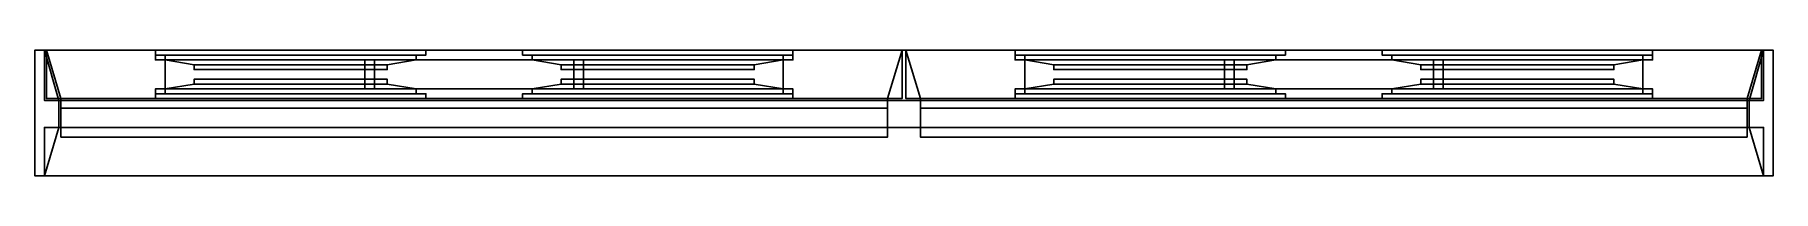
# Model space of a CAD drawing. Extents: x 0 to 1.8, y 0.1 to 0.23.
import ezdxf

# ---------------------------------------------------------------- set-up
doc = ezdxf.new("R2010")
doc.units = 0

msp = doc.modelspace()

# ---------------------------------------------------------------- meshes
mesh = msp.add_polyface()
corners = [(0.125, 0.18, 0.225), (0.125, 0.18, 0.62), (0.012, 0.18, 0.075), (0.125, 0.18, 1.895), (0.125, 0.18, 0.82), (0.125, 0.19, 0.82), (0.125, 0.19, 1.895), (0.012, 0.18, 2.068), (0.125, 0.185, 0.225), (0.125, 0.185, 0.62), (0.135, 0.19, 1.185), (0.135, 0.19, 1.53), (0.135, 0.185, 0.235), (0.135, 0.185, 0.61), (0.135, 0.19, 1.175), (0.135, 0.19, 1.54), (0.135, 0.22, 1.53), (0.135, 0.22, 1.185), (0.125, 0.22, 0.82), (0.125, 0.22, 1.895), (0.125, 0.23, 0.82), (0.125, 0.23, 1.895), (0.012, 0.23, 2.068), (0.012, 0.23, 0.027), (0.125, 0.23, 0.62), (0.125, 0.23, 0.225), (0.125, 0.225, 0.62), (0.125, 0.225, 0.225), (0.135, 0.225, 0.61), (0.135, 0.225, 0.235), (0.01, 0.178, 0.025), (0.025, 0.178, 0.025), (0.01, 0.23, 0.025), (0.01, 0.23, 2.07), (0, 0.23), (0, 0.23, 2.08), (0.01, 0.178, 2.07), (0.025, 0.178, 2.055), (0, 0.1), (0, 0.1, 2.08), (0.01, 0.1, 0.025), (0.01, 0.1, 2.07), (0.01, 0.15, 0.025), (0.01, 0.15, 2.07), (0.025, 0.15, 0.025), (0.025, 0.15, 2.055), (0.012, 0.18, 0.027), (0.027, 0.18, 0.027), (0.027, 0.18, 0.075), (0.027, 0.14, 0.045), (0.027, 0.17, 0.075), (0.027, 0.14, 0.027)]
mesh.append_faces([[corners[k] for k in face] for face in [(0, 1, 2), (3, 4, 5, 6), (7, 2, 1, 4), (8, 9, 1, 0), (3, 7, 4), (6, 5, 10, 11), (12, 13, 9, 8), (14, 10, 5), (15, 6, 11), (16, 17, 18, 19), (19, 18, 20, 21), (20, 22, 21), (23, 22, 20, 24), (25, 24, 26, 27), (25, 23, 24), (27, 26, 28, 29), (30, 31, 32), (33, 32, 34, 35), (36, 37, 31, 30), (32, 33, 36, 30), (35, 34, 38, 39), (38, 40, 41, 39), (42, 43, 41, 40), (44, 45, 43, 42), (42, 40, 44), (37, 45, 44, 31), (23, 2, 7, 22), (23, 46, 2), (46, 23, 47), (2, 46, 47, 48), (48, 47, 49, 50), (51, 49, 47)]])
mesh = msp.add_polyface()
corners = [(0.785, 0.185, 0.225), (0.785, 0.185, 0.62), (0.775, 0.185, 0.61), (0.775, 0.185, 0.235), (0.785, 0.18, 0.225), (0.785, 0.18, 0.62), (0.898, 0.18, 0.075), (0.898, 0.18, 2.068), (0.785, 0.18, 0.82), (0.785, 0.18, 1.895), (0.785, 0.19, 1.895), (0.785, 0.19, 0.82), (0.775, 0.19, 1.53), (0.775, 0.19, 1.185), (0.775, 0.19, 0.83), (0.775, 0.19, 1.175), (0.785, 0.22, 1.895), (0.785, 0.22, 0.82), (0.775, 0.22, 1.185), (0.775, 0.22, 1.53), (0.775, 0.19, 1.54), (0.775, 0.19, 1.885), (0.785, 0.23, 1.895), (0.785, 0.23, 0.82), (0.775, 0.22, 1.175), (0.775, 0.22, 1.54), (0.775, 0.22, 0.83), (0.898, 0.23, 2.068), (0.775, 0.22, 1.885), (0.898, 0.23, 0.027), (0.785, 0.23, 0.62), (0.785, 0.23, 0.225), (0.785, 0.225, 0.225), (0.785, 0.225, 0.62), (0.775, 0.225, 0.235), (0.775, 0.225, 0.61), (1.775, 0.178, 0.025), (0.025, 0.178, 0.025), (0.025, 0.15, 0.025), (1.775, 0.15, 0.025), (1.79, 0.23, 0.025), (0.01, 0.23, 0.025), (1.8, 0.23), (0, 0.23), (1.79, 0.178, 2.07), (1.775, 0.178, 2.055), (0.025, 0.178, 2.055), (0.01, 0.178, 2.07), (0, 0.1), (1.8, 0.1), (1.79, 0.1, 0.025), (0.01, 0.1, 0.025), (1.775, 0.15, 2.055), (1.79, 0.15, 2.07), (0.01, 0.15, 2.07), (0.025, 0.15, 2.055), (0.898, 0.18, 0.027), (0.883, 0.18, 0.027), (0.883, 0.18, 0.075), (0.883, 0.17, 0.075), (0.883, 0.14, 0.045), (0.883, 0.14, 0.027)]
mesh.append_faces([[corners[k] for k in face] for face in [(0, 1, 2, 3), (4, 5, 1, 0), (5, 4, 6), (5, 6, 7, 8), (7, 9, 8), (8, 9, 10, 11), (12, 13, 11, 10), (14, 11, 15), (16, 17, 18, 19), (20, 10, 21), (22, 23, 17, 16), (24, 18, 17), (25, 16, 19), (26, 24, 17), (23, 22, 27), (25, 28, 16), (23, 27, 29, 30), (30, 29, 31), (32, 33, 30, 31), (34, 35, 33, 32), (36, 37, 38, 39), (37, 36, 40, 41), (40, 42, 43, 41), (44, 45, 46, 47), (48, 49, 50, 51), (52, 53, 54, 55), (52, 55, 46, 45), (6, 29, 27, 7), (56, 29, 6), (29, 56, 57), (58, 57, 56, 6), (59, 60, 57, 58), (61, 57, 60)]])
mesh = msp.add_polyface()
corners = [(0.01, 0.178, 2.07), (0.01, 0.23, 2.07), (1.79, 0.23, 2.07), (1.79, 0.178, 2.07), (0, 0.23, 2.08), (1.8, 0.23, 2.08), (0, 0.1, 2.08), (1.8, 0.1, 2.08), (0.01, 0.1, 2.07), (1.79, 0.1, 2.07), (0.01, 0.15, 2.07), (1.79, 0.15, 2.07), (1.8, 0.1), (0, 0.1), (0, 0.23), (1.8, 0.23), (0.01, 0.1, 0.025), (1.79, 0.1, 0.025), (1.775, 0.15, 0.025), (0.025, 0.15, 0.025), (1.015, 0.18, 0.225), (1.015, 0.18, 0.62), (0.902, 0.18, 0.075), (1.015, 0.18, 1.895), (1.015, 0.18, 0.82), (1.015, 0.19, 0.82), (1.015, 0.19, 1.895), (0.902, 0.18, 2.068), (1.015, 0.185, 0.225), (1.015, 0.185, 0.62), (1.025, 0.19, 1.185), (1.025, 0.19, 1.53), (1.025, 0.185, 0.235), (1.025, 0.185, 0.61), (1.025, 0.19, 1.175), (1.025, 0.19, 1.54), (1.025, 0.19, 0.83), (1.025, 0.22, 1.53), (1.025, 0.22, 1.185), (1.015, 0.22, 0.82), (1.015, 0.22, 1.895), (1.015, 0.23, 0.82), (1.015, 0.23, 1.895), (1.025, 0.22, 1.175), (1.025, 0.22, 1.54), (0.902, 0.23, 2.068), (0.902, 0.23, 0.027), (1.015, 0.23, 0.62), (1.015, 0.23, 0.225), (1.015, 0.225, 0.62), (1.015, 0.225, 0.225), (1.025, 0.225, 0.61), (1.025, 0.225, 0.235), (0.902, 0.18, 0.027), (0.917, 0.18, 0.027), (0.917, 0.18, 0.075), (0.917, 0.14, 0.045), (0.917, 0.17, 0.075), (0.917, 0.14, 0.027)]
mesh.append_faces([[corners[k] for k in face] for face in [(0, 1, 2, 3), (1, 4, 5, 2), (6, 7, 5, 4), (7, 6, 8, 9), (9, 8, 10, 11), (12, 13, 14, 15), (16, 17, 18, 19), (20, 21, 22), (23, 24, 25, 26), (27, 22, 21, 24), (28, 29, 21, 20), (23, 27, 24), (26, 25, 30, 31), (32, 33, 29, 28), (34, 30, 25), (35, 26, 31), (36, 34, 25), (37, 38, 39, 40), (40, 39, 41, 42), (38, 43, 39), (44, 37, 40), (41, 45, 42), (46, 45, 41, 47), (48, 47, 49, 50), (48, 46, 47), (50, 49, 51, 52), (46, 22, 27, 45), (46, 53, 22), (53, 46, 54), (22, 53, 54, 55), (55, 54, 56, 57), (58, 56, 54)]])
mesh = msp.add_polyface()
corners = [(0.027, 0.18, 0.075), (0.405, 0.18, 0.225), (0.125, 0.18, 0.225), (0.012, 0.18, 0.075), (0.405, 0.18, 0.62), (0.125, 0.18, 0.82), (0.125, 0.18, 0.62), (0.3417, 0.19, 0.83), (0.135, 0.19, 0.83), (0.125, 0.19, 0.82), (0.135, 0.19, 1.53), (0.135, 0.19, 1.185), (0.135, 0.22, 1.185), (0.135, 0.22, 1.53), (0.135, 0.19, 0.235), (0.135, 0.19, 0.61), (0.135, 0.185, 0.61), (0.135, 0.185, 0.235), (0.3417, 0.22, 0.83), (0.135, 0.22, 0.83), (0.135, 0.19, 1.175), (0.3417, 0.19, 1.185), (0.3417, 0.19, 1.175), (0.3417, 0.22, 1.185), (0.3417, 0.22, 1.53), (0.3417, 0.19, 1.53), (0.135, 0.19, 1.885), (0.125, 0.19, 1.895), (0.135, 0.19, 1.54), (0.3417, 0.19, 1.54), (0.165, 0.195, 0.265), (0.165, 0.195, 0.58), (0.125, 0.22, 0.82), (0.3417, 0.22, 1.175), (0.135, 0.22, 1.175), (0.135, 0.22, 1.54), (0.125, 0.22, 1.895), (0.3417, 0.22, 1.54), (0.3417, 0.19, 1.885), (0.135, 0.22, 1.885), (0.165, 0.2, 0.58), (0.165, 0.2, 0.265), (0.405, 0.23, 0.62), (0.125, 0.23, 0.62), (0.125, 0.23, 0.82), (0.3417, 0.22, 1.885), (0.125, 0.23, 0.225), (0.405, 0.23, 0.225), (0.012, 0.23, 0.027), (0.135, 0.225, 0.235), (0.135, 0.225, 0.61), (0.135, 0.22, 0.61), (0.135, 0.22, 0.235), (0.165, 0.215, 0.58), (0.165, 0.215, 0.265), (0.165, 0.21, 0.58), (0.165, 0.21, 0.265)]
mesh.append_faces([[corners[k] for k in face] for face in [(0, 1, 2, 3), (4, 5, 6), (7, 8, 9), (10, 11, 12, 13), (14, 15, 16, 17), (8, 7, 18, 19), (8, 20, 9), (21, 11, 20, 22), (21, 23, 12, 11), (24, 25, 10, 13), (26, 27, 28), (29, 28, 10, 25), (30, 31, 15, 14), (32, 19, 18), (33, 22, 20, 34), (19, 34, 20, 8), (33, 34, 12, 23), (12, 34, 32), (35, 13, 36), (24, 13, 35, 37), (38, 27, 26), (28, 35, 39, 26), (29, 37, 35, 28), (40, 31, 30, 41), (42, 43, 44), (19, 32, 34), (36, 39, 35), (45, 38, 26, 39), (45, 39, 36), (46, 47, 48), (49, 50, 51, 52), (52, 51, 53, 54), (53, 55, 56, 54)]])
mesh = msp.add_polyface()
corners = [(0.545, 0.195, 0.265), (0.545, 0.2, 0.265), (0.545, 0.2, 0.58), (0.545, 0.195, 0.58), (0.515, 0.19, 0.61), (0.515, 0.19, 0.235), (0.515, 0.185, 0.61), (0.515, 0.185, 0.235), (0.505, 0.185, 0.62), (0.505, 0.185, 0.225), (0.505, 0.18, 0.62), (0.505, 0.18, 0.225), (0.405, 0.18, 0.62), (0.405, 0.18, 0.225), (0.027, 0.18, 0.075), (0.883, 0.18, 0.075), (0.785, 0.18, 0.82), (0.125, 0.18, 0.82), (0.027, 0.17, 0.075), (0.883, 0.17, 0.075), (0.785, 0.19, 0.82), (0.125, 0.19, 0.82), (0.027, 0.14, 0.045), (0.883, 0.14, 0.045), (0.125, 0.18, 1.895), (0.785, 0.18, 1.895), (0.898, 0.18, 2.068), (0.012, 0.18, 2.068), (0.027, 0.14, 0.027), (0.883, 0.14, 0.027), (0.125, 0.19, 1.895), (0.785, 0.19, 1.895), (0.5683, 0.19, 0.83), (0.5683, 0.19, 1.175), (0.5583, 0.19, 1.175), (0.5583, 0.19, 0.83), (0.5583, 0.22, 1.175), (0.5583, 0.22, 0.83), (0.5683, 0.19, 1.185), (0.5583, 0.19, 1.185), (0.785, 0.23, 0.82), (0.125, 0.23, 0.82), (0.125, 0.22, 0.82), (0.785, 0.22, 0.82), (0.505, 0.23, 0.62), (0.405, 0.23, 0.62), (0.5583, 0.22, 1.54), (0.5583, 0.19, 1.54), (0.5583, 0.19, 1.885), (0.5583, 0.22, 1.885), (0.5583, 0.22, 1.53), (0.5583, 0.22, 1.185), (0.5583, 0.19, 1.53), (0.405, 0.23, 0.225), (0.505, 0.23, 0.225), (0.785, 0.22, 1.895), (0.125, 0.22, 1.895), (0.125, 0.23, 1.895), (0.785, 0.23, 1.895), (0.505, 0.225, 0.62), (0.505, 0.225, 0.225), (0.898, 0.23, 0.027), (0.012, 0.23, 0.027), (0.012, 0.23, 2.068), (0.898, 0.23, 2.068), (0.515, 0.225, 0.61), (0.515, 0.225, 0.235), (0.515, 0.22, 0.61), (0.515, 0.22, 0.235), (0.545, 0.215, 0.58), (0.545, 0.215, 0.265), (0.545, 0.21, 0.58), (0.545, 0.21, 0.265), (0.883, 0.18, 0.027), (0.027, 0.18, 0.027)]
mesh.append_faces([[corners[k] for k in face] for face in [(0, 1, 2, 3), (0, 3, 4, 5), (5, 4, 6, 7), (8, 9, 7, 6), (9, 8, 10, 11), (11, 10, 12, 13), (14, 15, 11, 13), (16, 17, 12, 10), (18, 19, 15, 14), (20, 21, 17, 16), (22, 23, 19, 18), (24, 25, 26, 27), (23, 22, 28, 29), (25, 24, 30, 31), (32, 33, 34, 35), (35, 34, 36, 37), (34, 33, 38, 39), (40, 41, 42, 43), (44, 45, 41, 40), (46, 47, 48, 49), (50, 51, 39, 52), (53, 45, 44, 54), (55, 56, 57, 58), (54, 44, 59, 60), (54, 61, 62, 53), (63, 64, 58, 57), (65, 66, 60, 59), (66, 65, 67, 68), (68, 67, 69, 70), (69, 71, 72, 70), (26, 64, 63, 27), (62, 61, 73, 74), (28, 74, 73, 29)]])
mesh = msp.add_polyface()
corners = [(0.405, 0.18, 0.62), (0.125, 0.18, 0.62), (0.125, 0.185, 0.62), (0.405, 0.185, 0.62), (0.405, 0.185, 0.225), (0.125, 0.185, 0.225), (0.125, 0.18, 0.225), (0.405, 0.18, 0.225), (0.135, 0.185, 0.61), (0.395, 0.185, 0.61), (0.135, 0.185, 0.235), (0.395, 0.185, 0.235), (0.3517, 0.19, 0.83), (0.3417, 0.19, 0.83), (0.125, 0.19, 0.82), (0.135, 0.19, 0.61), (0.395, 0.19, 0.61), (0.395, 0.19, 0.235), (0.135, 0.19, 0.235), (0.3517, 0.19, 1.175), (0.3417, 0.19, 1.175), (0.165, 0.195, 0.58), (0.365, 0.195, 0.58), (0.365, 0.195, 0.265), (0.165, 0.195, 0.265), (0.125, 0.22, 0.82), (0.3417, 0.22, 0.83), (0.3517, 0.22, 0.83), (0.3417, 0.22, 1.175), (0.3517, 0.22, 1.175), (0.3517, 0.19, 1.185), (0.3417, 0.19, 1.185), (0.3417, 0.19, 1.885), (0.3517, 0.19, 1.885), (0.125, 0.19, 1.895), (0.165, 0.2, 0.58), (0.365, 0.2, 0.58), (0.365, 0.2, 0.265), (0.165, 0.2, 0.265), (0.3417, 0.22, 1.185), (0.3517, 0.22, 1.185), (0.3417, 0.22, 1.53), (0.3417, 0.19, 1.53), (0.3417, 0.22, 1.54), (0.3417, 0.19, 1.54), (0.3417, 0.22, 1.885), (0.3517, 0.22, 1.885), (0.125, 0.22, 1.895), (0.405, 0.225, 0.62), (0.125, 0.225, 0.62), (0.125, 0.23, 0.62), (0.405, 0.23, 0.62), (0.405, 0.23, 0.225), (0.125, 0.23, 0.225), (0.125, 0.225, 0.225), (0.405, 0.225, 0.225), (0.135, 0.225, 0.61), (0.395, 0.225, 0.61), (0.135, 0.225, 0.235), (0.395, 0.225, 0.235), (0.395, 0.22, 0.61), (0.135, 0.22, 0.61), (0.135, 0.22, 0.235), (0.395, 0.22, 0.235), (0.365, 0.215, 0.58), (0.165, 0.215, 0.58), (0.165, 0.215, 0.265), (0.365, 0.215, 0.265), (0.365, 0.21, 0.58), (0.165, 0.21, 0.58), (0.165, 0.21, 0.265), (0.365, 0.21, 0.265)]
mesh.append_faces([[corners[k] for k in face] for face in [(0, 1, 2, 3), (4, 5, 6, 7), (3, 2, 8, 9), (10, 5, 4, 11), (12, 13, 14), (9, 8, 15, 16), (17, 18, 10, 11), (12, 19, 20, 13), (16, 15, 21, 22), (23, 24, 18, 17), (25, 26, 27), (26, 28, 29, 27), (20, 19, 30, 31), (13, 20, 28, 26), (32, 33, 34), (22, 21, 35, 36), (37, 36, 35, 38), (37, 38, 24, 23), (29, 28, 39, 40), (41, 39, 31, 42), (43, 44, 32, 45), (46, 45, 47), (48, 49, 50, 51), (52, 53, 54, 55), (56, 49, 48, 57), (58, 59, 55, 54), (60, 61, 56, 57), (59, 58, 62, 63), (64, 65, 61, 60), (63, 62, 66, 67), (68, 69, 65, 64), (67, 66, 70, 71), (70, 69, 68, 71)]])
mesh = msp.add_polyface()
corners = [(0.405, 0.18, 0.225), (0.405, 0.18, 0.62), (0.405, 0.185, 0.62), (0.405, 0.185, 0.225), (0.395, 0.185, 0.61), (0.395, 0.185, 0.235), (0.125, 0.19, 0.82), (0.785, 0.19, 0.82), (0.5583, 0.19, 0.83), (0.3517, 0.19, 0.83), (0.395, 0.19, 0.61), (0.395, 0.19, 0.235), (0.5583, 0.22, 0.83), (0.3517, 0.22, 0.83), (0.365, 0.195, 0.58), (0.365, 0.195, 0.265), (0.785, 0.22, 0.82), (0.125, 0.22, 0.82), (0.3517, 0.22, 1.175), (0.3517, 0.19, 1.175), (0.785, 0.19, 1.895), (0.125, 0.19, 1.895), (0.3517, 0.19, 1.885), (0.5583, 0.19, 1.885), (0.365, 0.2, 0.58), (0.365, 0.2, 0.265), (0.5583, 0.22, 1.175), (0.5583, 0.19, 1.175), (0.5583, 0.22, 1.885), (0.3517, 0.22, 1.885), (0.5583, 0.19, 1.185), (0.3517, 0.19, 1.185), (0.3517, 0.22, 1.185), (0.5583, 0.22, 1.185), (0.3417, 0.19, 1.53), (0.3417, 0.19, 1.185), (0.3517, 0.19, 1.53), (0.3517, 0.19, 1.54), (0.3417, 0.19, 1.54), (0.3417, 0.19, 1.885), (0.3517, 0.22, 1.54), (0.125, 0.22, 1.895), (0.785, 0.22, 1.895), (0.3517, 0.22, 1.53), (0.3417, 0.22, 1.185), (0.3417, 0.22, 1.53), (0.3417, 0.22, 1.54), (0.5583, 0.19, 1.54), (0.5583, 0.19, 1.53), (0.5583, 0.22, 1.54), (0.3417, 0.22, 1.885), (0.5583, 0.22, 1.53), (0.405, 0.225, 0.225), (0.405, 0.225, 0.62), (0.405, 0.23, 0.62), (0.405, 0.23, 0.225), (0.395, 0.225, 0.235), (0.395, 0.225, 0.61), (0.395, 0.22, 0.235), (0.395, 0.22, 0.61), (0.365, 0.215, 0.265), (0.365, 0.215, 0.58), (0.365, 0.21, 0.58), (0.365, 0.21, 0.265)]
mesh.append_faces([[corners[k] for k in face] for face in [(0, 1, 2, 3), (4, 5, 3, 2), (6, 7, 8, 9), (5, 4, 10, 11), (9, 8, 12, 13), (11, 10, 14, 15), (16, 17, 13, 12), (13, 18, 19, 9), (20, 21, 22, 23), (14, 24, 25, 15), (26, 27, 19, 18), (28, 23, 22, 29), (30, 31, 19, 27), (32, 33, 26, 18), (34, 35, 31, 36), (34, 36, 37, 38), (22, 39, 38, 37), (37, 40, 29, 22), (41, 42, 28, 29), (30, 33, 32, 31), (43, 32, 44, 45), (36, 31, 32, 43), (43, 45, 46, 40), (47, 37, 36, 48), (47, 49, 40, 37), (40, 46, 50, 29), (51, 48, 36, 43), (52, 53, 54, 55), (40, 49, 51, 43), (53, 52, 56, 57), (58, 59, 57, 56), (60, 61, 59, 58), (62, 61, 60, 63)]])
mesh = msp.add_polyface()
corners = [(0.545, 0.195, 0.265), (0.745, 0.195, 0.265), (0.745, 0.2, 0.265), (0.545, 0.2, 0.265), (0.745, 0.2, 0.58), (0.545, 0.2, 0.58), (0.515, 0.19, 0.235), (0.775, 0.19, 0.235), (0.745, 0.195, 0.58), (0.545, 0.195, 0.58), (0.515, 0.185, 0.235), (0.775, 0.185, 0.235), (0.775, 0.19, 0.61), (0.515, 0.19, 0.61), (0.785, 0.185, 0.225), (0.505, 0.185, 0.225), (0.775, 0.185, 0.61), (0.515, 0.185, 0.61), (0.505, 0.18, 0.225), (0.785, 0.18, 0.225), (0.785, 0.185, 0.62), (0.505, 0.185, 0.62), (0.785, 0.18, 0.62), (0.505, 0.18, 0.62), (0.5683, 0.19, 0.83), (0.5583, 0.19, 0.83), (0.785, 0.19, 0.82), (0.5683, 0.22, 0.83), (0.5683, 0.22, 1.175), (0.5683, 0.19, 1.175), (0.5583, 0.22, 0.83), (0.5583, 0.22, 1.175), (0.785, 0.22, 0.82), (0.5683, 0.19, 1.885), (0.785, 0.19, 1.895), (0.5583, 0.19, 1.885), (0.5583, 0.19, 1.53), (0.5583, 0.19, 1.185), (0.5683, 0.19, 1.185), (0.5683, 0.19, 1.53), (0.5583, 0.22, 1.185), (0.5683, 0.22, 1.185), (0.5583, 0.19, 1.54), (0.5683, 0.19, 1.54), (0.5683, 0.22, 1.53), (0.5583, 0.22, 1.53), (0.5683, 0.22, 1.54), (0.5583, 0.22, 1.54), (0.5583, 0.22, 1.885), (0.5683, 0.22, 1.885), (0.785, 0.22, 1.895), (0.785, 0.225, 0.62), (0.505, 0.225, 0.62), (0.505, 0.23, 0.62), (0.785, 0.23, 0.62), (0.785, 0.23, 0.225), (0.505, 0.23, 0.225), (0.505, 0.225, 0.225), (0.785, 0.225, 0.225), (0.775, 0.225, 0.61), (0.515, 0.225, 0.61), (0.515, 0.225, 0.235), (0.775, 0.225, 0.235), (0.775, 0.22, 0.61), (0.515, 0.22, 0.61), (0.515, 0.22, 0.235), (0.775, 0.22, 0.235), (0.745, 0.215, 0.58), (0.545, 0.215, 0.58)]
mesh.append_faces([[corners[k] for k in face] for face in [(0, 1, 2, 3), (2, 4, 5, 3), (1, 0, 6, 7), (8, 9, 5, 4), (7, 6, 10, 11), (12, 13, 9, 8), (14, 11, 10, 15), (16, 17, 13, 12), (14, 15, 18, 19), (17, 16, 20, 21), (22, 23, 21, 20), (24, 25, 26), (27, 28, 29, 24), (30, 31, 28, 27), (27, 32, 30), (33, 34, 35), (36, 37, 38, 39), (28, 31, 40, 41), (33, 35, 42, 43), (39, 38, 41, 44), (36, 39, 43, 42), (44, 41, 40, 45), (46, 47, 48, 49), (49, 48, 50), (43, 46, 49, 33), (44, 45, 47, 46), (51, 52, 53, 54), (55, 56, 57, 58), (51, 59, 60, 52), (58, 57, 61, 62), (63, 64, 60, 59), (62, 61, 65, 66), (67, 68, 64, 63)]])
mesh = msp.add_polyface()
corners = [(0.745, 0.195, 0.58), (0.745, 0.2, 0.58), (0.745, 0.2, 0.265), (0.745, 0.195, 0.265), (0.775, 0.19, 0.235), (0.775, 0.19, 0.61), (0.775, 0.185, 0.235), (0.775, 0.185, 0.61), (0.883, 0.18, 0.075), (0.898, 0.18, 0.075), (0.785, 0.18, 0.225), (0.505, 0.18, 0.225), (0.505, 0.18, 0.62), (0.785, 0.18, 0.62), (0.785, 0.18, 0.82), (0.5683, 0.19, 0.83), (0.785, 0.19, 0.82), (0.775, 0.19, 0.83), (0.775, 0.22, 1.53), (0.775, 0.22, 1.185), (0.775, 0.19, 1.185), (0.775, 0.19, 1.53), (0.775, 0.19, 1.175), (0.775, 0.19, 1.54), (0.785, 0.19, 1.895), (0.775, 0.22, 0.83), (0.5683, 0.22, 0.83), (0.5683, 0.22, 1.185), (0.5683, 0.19, 1.185), (0.5683, 0.19, 1.53), (0.5683, 0.22, 1.53), (0.5683, 0.19, 1.175), (0.5683, 0.19, 1.54), (0.5683, 0.22, 1.175), (0.775, 0.22, 1.175), (0.785, 0.22, 0.82), (0.5683, 0.19, 1.885), (0.775, 0.19, 1.885), (0.5683, 0.22, 1.54), (0.775, 0.22, 1.54), (0.775, 0.22, 1.885), (0.505, 0.23, 0.62), (0.785, 0.23, 0.82), (0.785, 0.23, 0.62), (0.5683, 0.22, 1.885), (0.785, 0.22, 1.895), (0.505, 0.23, 0.225), (0.785, 0.23, 0.225), (0.898, 0.23, 0.027), (0.775, 0.22, 0.235), (0.775, 0.22, 0.61), (0.775, 0.225, 0.61), (0.775, 0.225, 0.235), (0.515, 0.22, 0.235), (0.545, 0.215, 0.265), (0.745, 0.215, 0.265), (0.745, 0.215, 0.58), (0.745, 0.21, 0.58), (0.545, 0.21, 0.58), (0.545, 0.215, 0.58), (0.545, 0.21, 0.265), (0.745, 0.21, 0.265)]
mesh.append_faces([[corners[k] for k in face] for face in [(0, 1, 2, 3), (4, 5, 0, 3), (6, 7, 5, 4), (8, 9, 10, 11), (12, 13, 14), (15, 16, 17), (18, 19, 20, 21), (22, 16, 20), (23, 21, 24), (25, 26, 15, 17), (27, 28, 20, 19), (29, 30, 18, 21), (20, 28, 31, 22), (23, 32, 29, 21), (31, 33, 34, 22), (17, 22, 34, 25), (26, 25, 35), (36, 37, 24), (27, 19, 34, 33), (38, 39, 18, 30), (38, 32, 23, 39), (39, 23, 37, 40), (41, 42, 43), (36, 44, 40, 37), (40, 44, 45), (46, 47, 48), (49, 50, 51, 52), (49, 53, 54, 55), (55, 56, 50, 49), (57, 58, 59, 56), (60, 58, 57, 61), (55, 54, 60, 61), (57, 56, 55, 61)]])
mesh = msp.add_polyface()
corners = [(0.917, 0.18, 0.075), (1.295, 0.18, 0.225), (1.015, 0.18, 0.225), (0.902, 0.18, 0.075), (1.295, 0.18, 0.62), (1.015, 0.18, 0.82), (1.015, 0.18, 0.62), (1.015, 0.185, 0.62), (1.295, 0.185, 0.62), (1.295, 0.185, 0.225), (1.015, 0.185, 0.225), (1.025, 0.185, 0.61), (1.285, 0.185, 0.61), (1.2317, 0.19, 0.83), (1.025, 0.19, 0.83), (1.015, 0.19, 0.82), (1.025, 0.19, 1.53), (1.025, 0.19, 1.185), (1.025, 0.22, 1.185), (1.025, 0.22, 1.53), (1.025, 0.19, 0.235), (1.025, 0.19, 0.61), (1.025, 0.185, 0.235), (1.2317, 0.22, 0.83), (1.025, 0.22, 0.83), (1.2317, 0.19, 1.185), (1.025, 0.19, 1.175), (1.2317, 0.19, 1.175), (1.2317, 0.22, 1.185), (1.2317, 0.22, 1.53), (1.2317, 0.19, 1.53), (1.025, 0.19, 1.885), (1.015, 0.19, 1.895), (1.025, 0.19, 1.54), (1.2317, 0.19, 1.54), (1.055, 0.195, 0.265), (1.055, 0.195, 0.58), (1.015, 0.22, 0.82), (1.2317, 0.22, 1.175), (1.025, 0.22, 1.175), (1.025, 0.22, 1.54), (1.2317, 0.22, 1.54), (1.2317, 0.19, 1.885), (1.025, 0.22, 1.885), (1.055, 0.2, 0.58), (1.055, 0.2, 0.265), (1.295, 0.23, 0.62), (1.015, 0.23, 0.62), (1.015, 0.23, 0.82), (1.015, 0.22, 1.895), (1.2317, 0.22, 1.885), (1.015, 0.23, 0.225), (1.295, 0.23, 0.225), (0.902, 0.23, 0.027), (1.025, 0.225, 0.235), (1.025, 0.225, 0.61), (1.025, 0.22, 0.61), (1.025, 0.22, 0.235), (1.055, 0.215, 0.58), (1.055, 0.215, 0.265), (1.055, 0.21, 0.58), (1.055, 0.21, 0.265)]
mesh.append_faces([[corners[k] for k in face] for face in [(0, 1, 2, 3), (4, 5, 6), (4, 6, 7, 8), (9, 10, 2, 1), (8, 7, 11, 12), (13, 14, 15), (16, 17, 18, 19), (20, 21, 11, 22), (14, 13, 23, 24), (25, 17, 26, 27), (25, 28, 18, 17), (29, 30, 16, 19), (31, 32, 33), (34, 33, 16, 30), (35, 36, 21, 20), (37, 24, 23), (38, 27, 26, 39), (24, 39, 26, 14), (38, 39, 18, 28), (29, 19, 40, 41), (42, 32, 31), (33, 40, 43, 31), (34, 41, 40, 33), (44, 36, 35, 45), (46, 47, 48), (24, 37, 39), (49, 43, 40), (50, 42, 31, 43), (50, 43, 49), (51, 52, 53), (54, 55, 56, 57), (57, 56, 58, 59), (58, 60, 61, 59)]])
mesh = msp.add_polyface()
corners = [(1.395, 0.18, 0.225), (1.395, 0.18, 0.62), (1.295, 0.18, 0.62), (1.295, 0.18, 0.225), (0.917, 0.18, 0.075), (1.773, 0.18, 0.075), (1.675, 0.18, 0.82), (1.015, 0.18, 0.82), (1.295, 0.185, 0.62), (1.295, 0.185, 0.225), (0.917, 0.17, 0.075), (1.773, 0.17, 0.075), (1.675, 0.19, 0.82), (1.015, 0.19, 0.82), (1.285, 0.185, 0.61), (1.285, 0.185, 0.235), (0.917, 0.14, 0.045), (1.773, 0.14, 0.045), (1.285, 0.19, 0.61), (1.285, 0.19, 0.235), (1.015, 0.18, 1.895), (1.675, 0.18, 1.895), (1.788, 0.18, 2.068), (0.902, 0.18, 2.068), (0.917, 0.14, 0.027), (1.773, 0.14, 0.027), (1.015, 0.19, 1.895), (1.675, 0.19, 1.895), (1.255, 0.195, 0.58), (1.255, 0.195, 0.265), (1.2417, 0.22, 0.83), (1.2417, 0.22, 1.175), (1.2417, 0.19, 1.175), (1.2417, 0.19, 0.83), (1.255, 0.2, 0.58), (1.255, 0.2, 0.265), (1.675, 0.23, 0.82), (1.015, 0.23, 0.82), (1.015, 0.22, 0.82), (1.675, 0.22, 0.82), (1.395, 0.23, 0.62), (1.295, 0.23, 0.62), (1.2417, 0.19, 1.54), (1.2417, 0.22, 1.54), (1.2417, 0.22, 1.885), (1.2417, 0.19, 1.885), (1.295, 0.23, 0.225), (1.395, 0.23, 0.225), (1.675, 0.22, 1.895), (1.015, 0.22, 1.895), (1.015, 0.23, 1.895), (1.675, 0.23, 1.895), (1.2417, 0.22, 1.53), (1.2417, 0.22, 1.185), (1.2317, 0.22, 1.185), (1.2317, 0.22, 1.53), (1.2417, 0.19, 1.53), (1.2417, 0.19, 1.185), (1.2317, 0.22, 1.54), (1.2317, 0.22, 1.885), (1.295, 0.225, 0.225), (1.295, 0.225, 0.62), (1.788, 0.23, 0.027), (0.902, 0.23, 0.027), (0.902, 0.23, 2.068), (1.788, 0.23, 2.068), (1.285, 0.225, 0.235), (1.285, 0.225, 0.61), (1.285, 0.22, 0.235), (1.285, 0.22, 0.61), (1.255, 0.215, 0.265), (1.255, 0.215, 0.58), (1.255, 0.21, 0.58), (1.255, 0.21, 0.265), (1.773, 0.18, 0.027), (0.917, 0.18, 0.027)]
mesh.append_faces([[corners[k] for k in face] for face in [(0, 1, 2, 3), (4, 5, 0, 3), (6, 7, 2, 1), (3, 2, 8, 9), (10, 11, 5, 4), (12, 13, 7, 6), (14, 15, 9, 8), (16, 17, 11, 10), (15, 14, 18, 19), (20, 21, 22, 23), (17, 16, 24, 25), (21, 20, 26, 27), (19, 18, 28, 29), (30, 31, 32, 33), (28, 34, 35, 29), (36, 37, 38, 39), (40, 41, 37, 36), (42, 43, 44, 45), (46, 41, 40, 47), (48, 49, 50, 51), (52, 53, 54, 55), (56, 57, 53, 52), (52, 55, 58, 43), (43, 58, 59, 44), (60, 61, 41, 46), (47, 62, 63, 46), (64, 65, 51, 50), (61, 60, 66, 67), (68, 69, 67, 66), (70, 71, 69, 68), (72, 71, 70, 73), (22, 65, 64, 23), (63, 62, 74, 75)]])
mesh = msp.add_polyface()
corners = [(1.435, 0.195, 0.265), (1.435, 0.2, 0.265), (1.435, 0.2, 0.58), (1.435, 0.195, 0.58), (1.405, 0.19, 0.61), (1.405, 0.19, 0.235), (1.405, 0.185, 0.61), (1.405, 0.185, 0.235), (1.395, 0.185, 0.62), (1.395, 0.185, 0.225), (1.395, 0.18, 0.62), (1.395, 0.18, 0.225), (1.015, 0.19, 0.82), (1.675, 0.19, 0.82), (1.4483, 0.19, 0.83), (1.2417, 0.19, 0.83), (1.4483, 0.22, 0.83), (1.2417, 0.22, 0.83), (1.4583, 0.19, 0.83), (1.4583, 0.19, 1.175), (1.4483, 0.19, 1.175), (1.4483, 0.22, 1.175), (1.675, 0.22, 0.82), (1.015, 0.22, 0.82), (1.675, 0.19, 1.895), (1.015, 0.19, 1.895), (1.2417, 0.19, 1.885), (1.4483, 0.19, 1.885), (1.4583, 0.19, 1.185), (1.4483, 0.19, 1.185), (1.2417, 0.19, 1.175), (1.2417, 0.22, 1.175), (1.4583, 0.22, 1.175), (1.4583, 0.22, 0.83), (1.4483, 0.22, 1.885), (1.2417, 0.22, 1.885), (1.2417, 0.19, 1.185), (1.2417, 0.22, 1.185), (1.4483, 0.22, 1.185), (1.4483, 0.22, 1.54), (1.4483, 0.19, 1.54), (1.015, 0.22, 1.895), (1.675, 0.22, 1.895), (1.4483, 0.19, 1.53), (1.4583, 0.19, 1.53), (1.4583, 0.19, 1.54), (1.4483, 0.22, 1.53), (1.4583, 0.22, 1.53), (1.4583, 0.22, 1.185), (1.2417, 0.19, 1.54), (1.2417, 0.19, 1.53), (1.2417, 0.22, 1.54), (1.2417, 0.22, 1.53), (1.395, 0.23, 0.225), (1.395, 0.23, 0.62), (1.395, 0.225, 0.62), (1.395, 0.225, 0.225), (1.405, 0.225, 0.61), (1.405, 0.225, 0.235), (1.405, 0.22, 0.61), (1.405, 0.22, 0.235), (1.435, 0.215, 0.58), (1.435, 0.215, 0.265), (1.435, 0.21, 0.58), (1.435, 0.21, 0.265), (0.917, 0.14, 0.027), (0.917, 0.18, 0.027), (1.773, 0.18, 0.027), (1.773, 0.14, 0.027)]
mesh.append_faces([[corners[k] for k in face] for face in [(0, 1, 2, 3), (0, 3, 4, 5), (5, 4, 6, 7), (8, 9, 7, 6), (9, 8, 10, 11), (12, 13, 14, 15), (15, 14, 16, 17), (18, 19, 20, 14), (14, 20, 21, 16), (22, 23, 17, 16), (24, 25, 26, 27), (20, 19, 28, 29), (21, 20, 30, 31), (16, 21, 32, 33), (34, 27, 26, 35), (29, 36, 30, 20), (37, 38, 21, 31), (39, 40, 27, 34), (41, 42, 34, 35), (43, 44, 45, 40), (46, 38, 29, 43), (29, 38, 37, 36), (47, 48, 38, 46), (40, 49, 50, 43), (40, 39, 51, 49), (46, 43, 50, 52), (53, 54, 55, 56), (51, 39, 46, 52), (57, 58, 56, 55), (58, 57, 59, 60), (60, 59, 61, 62), (61, 63, 64, 62), (65, 66, 67, 68)]])
mesh = msp.add_polyface()
corners = [(1.025, 0.185, 0.235), (1.015, 0.185, 0.225), (1.295, 0.185, 0.225), (1.285, 0.185, 0.235), (1.2417, 0.19, 0.83), (1.2317, 0.19, 0.83), (1.015, 0.19, 0.82), (1.285, 0.185, 0.61), (1.025, 0.185, 0.61), (1.025, 0.19, 0.61), (1.285, 0.19, 0.61), (1.285, 0.19, 0.235), (1.025, 0.19, 0.235), (1.2417, 0.19, 1.175), (1.2317, 0.19, 1.175), (1.055, 0.195, 0.58), (1.255, 0.195, 0.58), (1.255, 0.195, 0.265), (1.055, 0.195, 0.265), (1.015, 0.22, 0.82), (1.2317, 0.22, 0.83), (1.2417, 0.22, 0.83), (1.2317, 0.22, 1.175), (1.2417, 0.22, 1.175), (1.2417, 0.19, 1.185), (1.2317, 0.19, 1.185), (1.2317, 0.19, 1.885), (1.2417, 0.19, 1.885), (1.015, 0.19, 1.895), (1.055, 0.2, 0.58), (1.255, 0.2, 0.58), (1.255, 0.2, 0.265), (1.055, 0.2, 0.265), (1.2317, 0.22, 1.185), (1.2417, 0.22, 1.185), (1.2317, 0.19, 1.53), (1.2417, 0.19, 1.53), (1.2317, 0.22, 1.53), (1.2417, 0.19, 1.54), (1.2317, 0.19, 1.54), (1.2317, 0.22, 1.54), (1.2317, 0.22, 1.885), (1.2417, 0.22, 1.885), (1.015, 0.22, 1.895), (1.295, 0.225, 0.62), (1.015, 0.225, 0.62), (1.015, 0.23, 0.62), (1.295, 0.23, 0.62), (1.295, 0.23, 0.225), (1.015, 0.23, 0.225), (1.015, 0.225, 0.225), (1.295, 0.225, 0.225), (1.025, 0.225, 0.61), (1.285, 0.225, 0.61), (1.025, 0.225, 0.235), (1.285, 0.225, 0.235), (1.285, 0.22, 0.61), (1.025, 0.22, 0.61), (1.025, 0.22, 0.235), (1.285, 0.22, 0.235), (1.255, 0.215, 0.58), (1.055, 0.215, 0.58), (1.055, 0.215, 0.265), (1.255, 0.215, 0.265), (1.255, 0.21, 0.58), (1.055, 0.21, 0.58), (1.055, 0.21, 0.265), (1.255, 0.21, 0.265)]
mesh.append_faces([[corners[k] for k in face] for face in [(0, 1, 2, 3), (4, 5, 6), (7, 8, 9, 10), (11, 12, 0, 3), (4, 13, 14, 5), (10, 9, 15, 16), (17, 18, 12, 11), (19, 20, 21), (20, 22, 23, 21), (14, 13, 24, 25), (5, 14, 22, 20), (26, 27, 28), (16, 15, 29, 30), (31, 30, 29, 32), (31, 32, 18, 17), (23, 22, 33, 34), (35, 25, 24, 36), (37, 33, 25, 35), (35, 36, 38, 39), (27, 26, 39, 38), (40, 39, 26, 41), (42, 41, 43), (44, 45, 46, 47), (48, 49, 50, 51), (52, 45, 44, 53), (54, 55, 51, 50), (56, 57, 52, 53), (55, 54, 58, 59), (60, 61, 57, 56), (59, 58, 62, 63), (64, 65, 61, 60), (63, 62, 66, 67), (66, 65, 64, 67)]])
mesh = msp.add_polyface()
corners = [(1.435, 0.195, 0.265), (1.635, 0.195, 0.265), (1.635, 0.2, 0.265), (1.435, 0.2, 0.265), (1.635, 0.2, 0.58), (1.435, 0.2, 0.58), (1.405, 0.19, 0.235), (1.665, 0.19, 0.235), (1.635, 0.195, 0.58), (1.435, 0.195, 0.58), (1.405, 0.185, 0.235), (1.665, 0.185, 0.235), (1.665, 0.19, 0.61), (1.405, 0.19, 0.61), (1.675, 0.185, 0.225), (1.395, 0.185, 0.225), (1.665, 0.185, 0.61), (1.405, 0.185, 0.61), (1.395, 0.18, 0.225), (1.675, 0.18, 0.225), (1.675, 0.185, 0.62), (1.395, 0.185, 0.62), (1.675, 0.18, 0.62), (1.395, 0.18, 0.62), (1.4583, 0.19, 0.83), (1.4483, 0.19, 0.83), (1.675, 0.19, 0.82), (1.4583, 0.22, 0.83), (1.4583, 0.22, 1.175), (1.4583, 0.19, 1.175), (1.675, 0.22, 0.82), (1.4483, 0.22, 0.83), (1.4583, 0.19, 1.885), (1.675, 0.19, 1.895), (1.4483, 0.19, 1.885), (1.4483, 0.19, 1.53), (1.4483, 0.19, 1.185), (1.4583, 0.19, 1.185), (1.4583, 0.19, 1.53), (1.4483, 0.22, 1.175), (1.4483, 0.22, 1.185), (1.4583, 0.22, 1.185), (1.4483, 0.19, 1.54), (1.4583, 0.19, 1.54), (1.4583, 0.22, 1.53), (1.4583, 0.22, 1.54), (1.4483, 0.22, 1.54), (1.4483, 0.22, 1.885), (1.4583, 0.22, 1.885), (1.675, 0.22, 1.895), (1.4483, 0.22, 1.53), (1.675, 0.225, 0.62), (1.395, 0.225, 0.62), (1.395, 0.23, 0.62), (1.675, 0.23, 0.62), (1.675, 0.23, 0.225), (1.395, 0.23, 0.225), (1.395, 0.225, 0.225), (1.675, 0.225, 0.225), (1.665, 0.225, 0.61), (1.405, 0.225, 0.61), (1.405, 0.225, 0.235), (1.665, 0.225, 0.235), (1.665, 0.22, 0.61), (1.405, 0.22, 0.61), (1.405, 0.22, 0.235), (1.665, 0.22, 0.235), (1.635, 0.215, 0.58), (1.435, 0.215, 0.58), (1.435, 0.215, 0.265), (1.635, 0.215, 0.265), (1.635, 0.21, 0.58), (1.435, 0.21, 0.58), (1.435, 0.21, 0.265), (1.635, 0.21, 0.265)]
mesh.append_faces([[corners[k] for k in face] for face in [(0, 1, 2, 3), (2, 4, 5, 3), (1, 0, 6, 7), (8, 9, 5, 4), (7, 6, 10, 11), (12, 13, 9, 8), (14, 11, 10, 15), (16, 17, 13, 12), (14, 15, 18, 19), (17, 16, 20, 21), (22, 23, 21, 20), (24, 25, 26), (27, 28, 29, 24), (27, 30, 31), (32, 33, 34), (35, 36, 37, 38), (28, 39, 40, 41), (32, 34, 42, 43), (38, 37, 41, 44), (45, 46, 47, 48), (48, 47, 49), (43, 45, 48, 32), (44, 50, 46, 45), (51, 52, 53, 54), (55, 56, 57, 58), (51, 59, 60, 52), (58, 57, 61, 62), (63, 64, 60, 59), (62, 61, 65, 66), (67, 68, 64, 63), (66, 65, 69, 70), (71, 72, 68, 67), (73, 72, 71, 74)]])
mesh = msp.add_polyface()
corners = [(1.635, 0.195, 0.58), (1.635, 0.2, 0.58), (1.635, 0.2, 0.265), (1.635, 0.195, 0.265), (1.665, 0.19, 0.235), (1.665, 0.19, 0.61), (1.665, 0.185, 0.235), (1.665, 0.185, 0.61), (1.773, 0.18, 0.075), (1.788, 0.18, 0.075), (1.675, 0.18, 0.225), (1.395, 0.18, 0.225), (1.395, 0.18, 0.62), (1.675, 0.18, 0.62), (1.675, 0.18, 0.82), (1.4583, 0.19, 0.83), (1.675, 0.19, 0.82), (1.665, 0.19, 0.83), (1.665, 0.22, 1.53), (1.665, 0.22, 1.185), (1.665, 0.19, 1.185), (1.665, 0.19, 1.53), (1.665, 0.19, 1.175), (1.665, 0.19, 1.54), (1.675, 0.19, 1.895), (1.665, 0.22, 0.83), (1.4583, 0.22, 0.83), (1.4583, 0.22, 1.185), (1.4583, 0.19, 1.185), (1.4583, 0.19, 1.53), (1.4583, 0.22, 1.53), (1.4583, 0.19, 1.175), (1.4583, 0.19, 1.54), (1.665, 0.19, 1.885), (1.4583, 0.22, 1.175), (1.665, 0.22, 1.175), (1.675, 0.22, 0.82), (1.4583, 0.19, 1.885), (1.4583, 0.22, 1.54), (1.665, 0.22, 1.54), (1.665, 0.22, 1.885), (1.395, 0.23, 0.62), (1.675, 0.23, 0.82), (1.675, 0.23, 0.62), (1.4583, 0.22, 1.885), (1.675, 0.22, 1.895), (1.395, 0.23, 0.225), (1.675, 0.23, 0.225), (1.788, 0.23, 0.027), (1.665, 0.22, 0.235), (1.665, 0.22, 0.61), (1.665, 0.225, 0.61), (1.665, 0.225, 0.235), (1.635, 0.215, 0.265), (1.635, 0.215, 0.58), (1.435, 0.215, 0.265), (1.435, 0.21, 0.265), (1.635, 0.21, 0.265), (1.635, 0.21, 0.58)]
mesh.append_faces([[corners[k] for k in face] for face in [(0, 1, 2, 3), (4, 5, 0, 3), (6, 7, 5, 4), (8, 9, 10, 11), (12, 13, 14), (15, 16, 17), (18, 19, 20, 21), (22, 16, 20), (23, 21, 24), (17, 16, 22), (25, 26, 15, 17), (27, 28, 20, 19), (29, 30, 18, 21), (20, 28, 31, 22), (23, 32, 29, 21), (23, 24, 33), (31, 34, 35, 22), (17, 22, 35, 25), (26, 25, 36), (37, 33, 24), (35, 19, 36), (27, 19, 35, 34), (38, 39, 18, 30), (38, 32, 23, 39), (39, 23, 33, 40), (41, 42, 43), (37, 44, 40, 33), (40, 44, 45), (46, 47, 48), (49, 50, 51, 52), (53, 54, 50, 49), (53, 55, 56, 57), (58, 54, 53, 57)]])
mesh = msp.add_polyface()
corners = [(1.79, 0.178, 0.025), (1.79, 0.23, 0.025), (1.775, 0.178, 0.025), (1.79, 0.178, 2.07), (1.79, 0.23, 2.07), (1.775, 0.178, 2.055), (1.8, 0.23, 2.08), (1.8, 0.23), (1.8, 0.1, 2.08), (1.8, 0.1), (1.79, 0.1, 2.07), (1.79, 0.1, 0.025), (1.79, 0.15, 2.07), (1.79, 0.15, 0.025), (1.775, 0.15, 0.025), (1.775, 0.15, 2.055), (1.675, 0.185, 0.225), (1.675, 0.185, 0.62), (1.665, 0.185, 0.61), (1.665, 0.185, 0.235), (1.675, 0.18, 0.225), (1.675, 0.18, 0.62), (1.788, 0.18, 0.075), (1.788, 0.18, 2.068), (1.675, 0.18, 0.82), (1.675, 0.18, 1.895), (1.675, 0.19, 1.895), (1.675, 0.19, 0.82), (1.665, 0.19, 1.53), (1.665, 0.19, 1.185), (1.675, 0.22, 1.895), (1.675, 0.22, 0.82), (1.665, 0.22, 1.185), (1.665, 0.22, 1.53), (1.675, 0.23, 1.895), (1.675, 0.23, 0.82), (1.665, 0.22, 1.54), (1.665, 0.22, 0.83), (1.665, 0.22, 1.175), (1.788, 0.23, 2.068), (1.665, 0.22, 1.885), (1.788, 0.23, 0.027), (1.675, 0.23, 0.62), (1.675, 0.23, 0.225), (1.675, 0.225, 0.225), (1.675, 0.225, 0.62), (1.665, 0.225, 0.235), (1.665, 0.225, 0.61), (1.788, 0.18, 0.027), (1.773, 0.18, 0.027), (1.773, 0.18, 0.075), (1.773, 0.17, 0.075), (1.773, 0.14, 0.045), (1.773, 0.14, 0.027)]
mesh.append_faces([[corners[k] for k in face] for face in [(0, 1, 2), (3, 4, 1, 0), (0, 2, 5, 3), (4, 6, 7, 1), (8, 9, 7, 6), (8, 10, 11, 9), (11, 10, 12, 13), (13, 14, 11), (13, 12, 15, 14), (5, 2, 14, 15), (16, 17, 18, 19), (20, 21, 17, 16), (21, 20, 22), (21, 22, 23, 24), (23, 25, 24), (24, 25, 26, 27), (28, 29, 27, 26), (30, 31, 32, 33), (34, 35, 31, 30), (36, 30, 33), (37, 38, 31), (35, 34, 39), (36, 40, 30), (35, 39, 41, 42), (42, 41, 43), (44, 45, 42, 43), (46, 47, 45, 44), (22, 41, 39, 23), (48, 41, 22), (41, 48, 49), (50, 49, 48, 22), (51, 52, 49, 50), (53, 49, 52)]])

doc.saveas('drawing.dxf')
